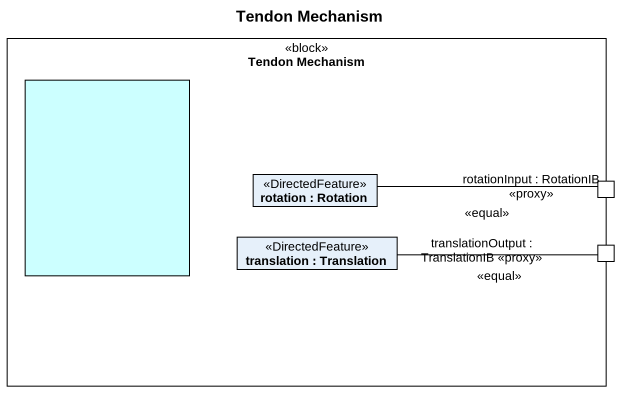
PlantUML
@startuml
title Tendon Mechanism
rectangle "Tendon Mechanism" as Tendon_Mechanism <<block>> {
  rectangle " " as rectangle1 #CCFFFF
  rectangle "rotation : Rotation" as rotation <<DirectedFeature>>
  port "rotationInput : RotationIB <<proxy>>" as rotationInput_RotationIB
  rectangle "translation : Translation" as translation <<DirectedFeature>>
  port "translationOutput : TranslationIB <<proxy>>" as translationOutput
}
rotationInput_RotationIB -left- rotation : <<equal>>
translation -right- translationOutput : <<equal>>
@enduml
